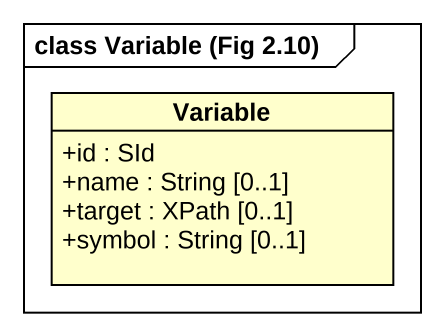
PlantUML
@startuml
mainframe class Variable (Fig 2.10)
hide circle
hide empty members
skinparam classAttributeIconSize 0
class Variable {
  +id : SId
  +name : String [0..1]
  +target : XPath [0..1]
  +symbol : String [0..1]
}
@enduml
